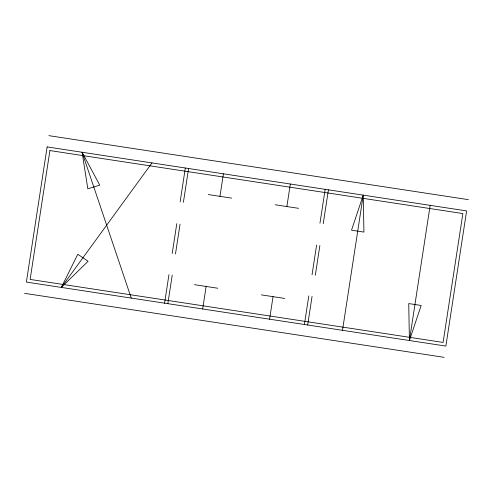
<?xml version="1.0" encoding="UTF-8"?>
<svg xmlns="http://www.w3.org/2000/svg" width="493" height="493" viewBox="0 0 493 493"><rect width="100%" height="100%" fill="white"/><g stroke="black" fill="none" stroke-linecap="round" stroke-linejoin="round"><path stroke-width="0.74" d="M164.576 303.17L168.963 274.607M172.211 253.445L176.784 223.68M180.13 201.853L185.331 168.002M167.842 303.67L172.223 275.106M175.477 253.944L180.044 224.179M183.396 202.352L188.591 168.495M202.666 308.982L206.123 286.451M219.958 196.337L223.415 173.807M269.585 319.193L273.042 296.663M286.877 206.549L290.334 184.018M304.409 324.505L308.791 295.942M312.044 274.774L316.611 245.009M319.963 223.187L325.158 189.33M307.669 324.998L312.057 296.435M315.304 275.273L319.877 245.508M323.223 223.68L328.424 189.83M342.493 330.316L363.249 195.142L363.926 232.086L351.515 230.194L363.249 195.142M409.412 340.521L421.145 305.469L408.734 303.571L409.412 340.521L430.167 205.347M61.335 287.425L77.795 254.234L88.074 261.296L61.335 287.425L152.004 162.918M48.856 135.655L468.35 199.647M208.305 194.562L231.611 198.118M275.223 204.768L298.53 208.323M194.47 284.677L217.777 288.232M261.389 294.882L284.695 298.438M24.65 293.353L444.144 357.345M82.084 152.251L99.765 185.152L87.834 188.825L82.084 152.251L131.249 298.086M47.131 146.92L26.382 282.088L445.869 346.08L466.618 210.912L47.131 146.92M49.91 150.568L30.128 279.432L443.09 342.432L462.872 213.568L49.91 150.568"/></g></svg>
